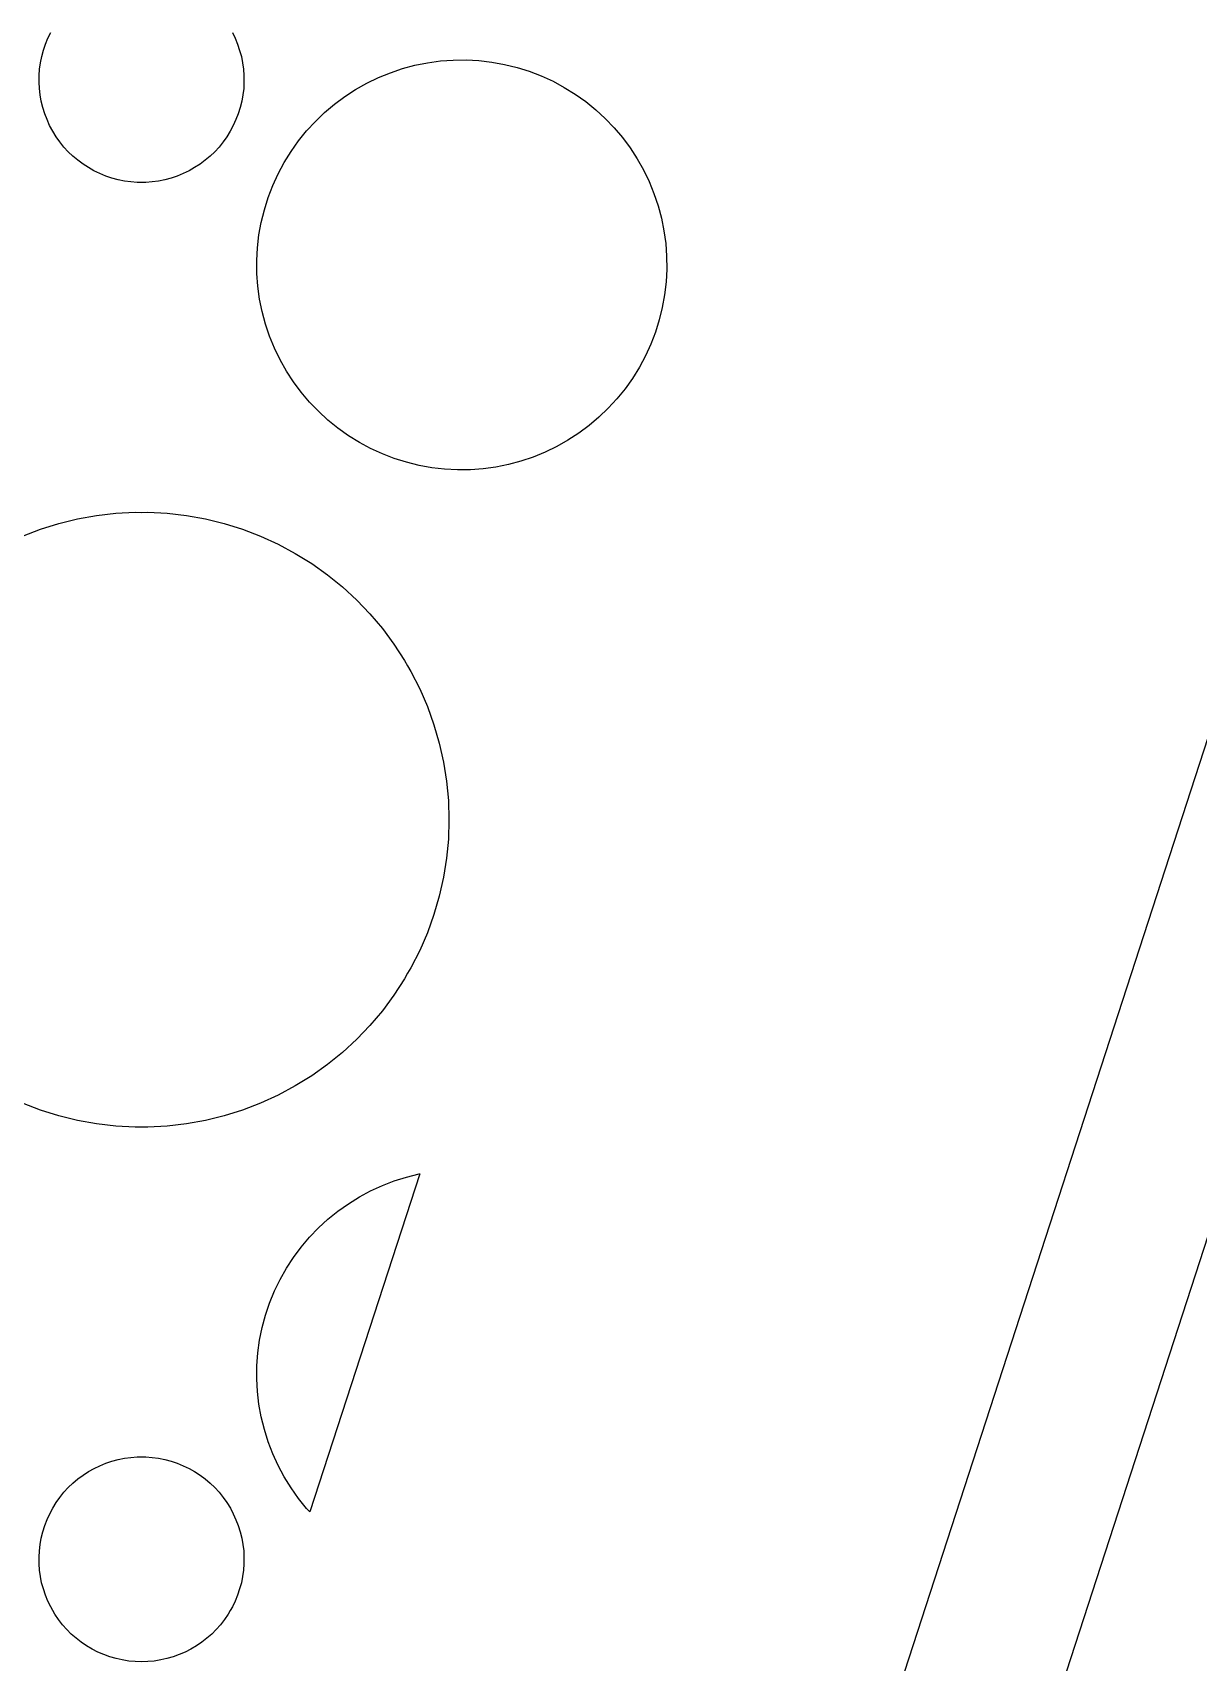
# Model space of a CAD drawing. Header units: metres. Extents: x 20 to 1108, y 20 to 485.
# Drawn here: x 183.53 to 206.28, y 104.48 to 136.28 of the extents above; entities that cross this region are included whole.
import ezdxf

# ---------------------------------------------------------------- set-up
doc = ezdxf.new("R2010")
doc.units = ezdxf.units.M

msp = doc.modelspace()

# ---------------------------------------------------------------- linework, layer by layer
for p, q in [((173.154, 20.0001), (248.154, 250.826)), ((251.309, 250.826), (176.309, 20)), ((183.779, 136.052), (183.827, 136.17)), ((183.827, 136.17), (183.882, 136.283)), ((187.427, 136.283), (187.483, 136.169)), ((187.483, 136.169), (187.529, 136.052)), ((183.682, 135.691), (183.707, 135.815)), ((183.707, 135.815), (183.739, 135.936)), ((183.739, 135.936), (183.779, 136.052)), ((187.529, 136.052), (187.569, 135.934)), ((187.569, 135.934), (187.603, 135.813)), ((187.603, 135.813), (187.627, 135.69)), ((183.655, 135.442), (183.665, 135.566)), ((183.665, 135.566), (183.682, 135.691)), ((187.627, 135.69), (187.644, 135.566)), ((187.644, 135.566), (187.653, 135.442)), ((190.277, 135.402), (190.511, 135.497)), ((190.511, 135.497), (190.749, 135.577)), ((190.749, 135.577), (190.99, 135.643)), ((190.99, 135.643), (191.237, 135.693)), ((191.237, 135.693), (191.487, 135.727)), ((191.487, 135.727), (191.736, 135.744)), ((191.736, 135.744), (191.989, 135.747)), ((191.989, 135.747), (192.239, 135.734)), ((192.239, 135.734), (192.49, 135.705)), ((192.49, 135.705), (192.735, 135.661)), ((192.735, 135.661), (192.982, 135.601)), ((192.982, 135.601), (193.222, 135.526)), ((193.222, 135.526), (193.454, 135.437)), ((183.654, 135.315), (183.655, 135.442)), ((183.661, 135.191), (183.654, 135.315)), ((183.675, 135.066), (183.661, 135.191)), ((187.648, 135.191), (187.634, 135.066)), ((187.654, 135.315), (187.648, 135.191)), ((187.653, 135.442), (187.654, 135.315)), ((189.623, 135.033), (189.833, 135.17)), ((189.833, 135.17), (190.051, 135.292)), ((190.051, 135.292), (190.277, 135.402)), ((193.454, 135.437), (193.685, 135.33)), ((193.685, 135.33), (193.903, 135.212)), ((193.903, 135.212), (194.118, 135.08)), ((183.697, 134.942), (183.675, 135.066)), ((183.728, 134.819), (183.697, 134.942)), ((187.611, 134.942), (187.581, 134.819)), ((187.634, 135.066), (187.611, 134.942)), ((189.228, 134.72), (189.419, 134.882)), ((189.419, 134.882), (189.623, 135.033)), ((194.118, 135.08), (194.322, 134.936)), ((194.322, 134.936), (194.519, 134.776)), ((183.766, 134.698), (183.728, 134.819)), ((183.811, 134.582), (183.766, 134.698)), ((183.862, 134.468), (183.811, 134.582)), ((187.498, 134.582), (187.446, 134.468)), ((187.543, 134.698), (187.498, 134.582)), ((187.581, 134.819), (187.543, 134.698)), ((188.877, 134.362), (189.047, 134.547)), ((189.047, 134.547), (189.228, 134.72)), ((194.519, 134.776), (194.704, 134.607)), ((194.704, 134.607), (194.878, 134.424)), ((183.922, 134.356), (183.862, 134.468)), ((183.989, 134.248), (183.922, 134.356)), ((184.062, 134.148), (183.989, 134.248)), ((187.319, 134.248), (187.247, 134.148)), ((187.387, 134.356), (187.319, 134.248)), ((187.446, 134.468), (187.387, 134.356)), ((188.719, 134.167), (188.877, 134.362)), ((194.878, 134.424), (195.038, 134.234)), ((195.038, 134.234), (195.19, 134.03)), ((184.141, 134.048), (184.062, 134.148)), ((184.225, 133.957), (184.141, 134.048)), ((184.316, 133.87), (184.225, 133.957)), ((187.084, 133.957), (186.993, 133.87)), ((187.168, 134.048), (187.084, 133.957)), ((187.247, 134.148), (187.168, 134.048)), ((188.44, 133.747), (188.573, 133.962)), ((188.573, 133.962), (188.719, 134.167)), ((195.19, 134.03), (195.326, 133.819)), ((184.411, 133.789), (184.316, 133.87)), ((184.513, 133.714), (184.411, 133.789)), ((184.619, 133.646), (184.513, 133.714)), ((184.727, 133.583), (184.619, 133.646)), ((184.84, 133.529), (184.727, 133.583)), ((186.582, 133.583), (186.469, 133.529)), ((186.69, 133.646), (186.582, 133.583)), ((186.796, 133.714), (186.69, 133.646)), ((186.898, 133.789), (186.796, 133.714)), ((186.993, 133.87), (186.898, 133.789)), ((188.321, 133.526), (188.44, 133.747)), ((195.326, 133.819), (195.449, 133.602)), ((195.449, 133.602), (195.56, 133.374)), ((184.958, 133.482), (184.84, 133.529)), ((185.077, 133.442), (184.958, 133.482)), ((185.197, 133.408), (185.077, 133.442)), ((185.32, 133.384), (185.197, 133.408)), ((185.446, 133.367), (185.32, 133.384)), ((185.57, 133.358), (185.446, 133.367)), ((185.738, 133.358), (185.57, 133.358)), ((185.862, 133.367), (185.738, 133.358)), ((185.988, 133.384), (185.862, 133.367)), ((186.111, 133.408), (185.988, 133.384)), ((186.232, 133.442), (186.111, 133.408)), ((186.351, 133.482), (186.232, 133.442)), ((186.469, 133.529), (186.351, 133.482)), ((188.127, 133.065), (188.217, 133.297)), ((188.217, 133.297), (188.321, 133.526)), ((195.56, 133.374), (195.653, 133.143)), ((188.052, 132.824), (188.127, 133.065)), ((195.653, 133.143), (195.734, 132.903)), ((187.991, 132.578), (188.052, 132.824)), ((195.734, 132.903), (195.799, 132.66)), ((195.799, 132.66), (195.849, 132.414)), ((187.918, 132.083), (187.947, 132.332)), ((187.947, 132.332), (187.991, 132.578)), ((195.849, 132.414), (195.883, 132.165)), ((187.904, 131.831), (187.918, 132.083)), ((195.883, 132.165), (195.901, 131.916)), ((187.907, 131.579), (187.904, 131.831)), ((195.904, 131.664), (195.891, 131.414)), ((195.901, 131.916), (195.904, 131.664)), ((187.926, 131.33), (187.907, 131.579)), ((195.891, 131.414), (195.862, 131.165)), ((187.96, 131.081), (187.926, 131.33)), ((188.01, 130.835), (187.96, 131.081)), ((195.862, 131.165), (195.817, 130.917)), ((188.074, 130.592), (188.01, 130.835)), ((195.817, 130.917), (195.757, 130.673)), ((188.155, 130.354), (188.074, 130.592)), ((195.682, 130.432), (195.592, 130.199)), ((195.757, 130.673), (195.682, 130.432)), ((188.249, 130.121), (188.155, 130.354)), ((188.359, 129.895), (188.249, 130.121)), ((195.592, 130.199), (195.488, 129.97)), ((188.483, 129.676), (188.359, 129.895)), ((195.488, 129.97), (195.369, 129.749)), ((188.619, 129.465), (188.483, 129.676)), ((188.771, 129.262), (188.619, 129.465)), ((195.235, 129.533), (195.09, 129.329)), ((195.369, 129.749), (195.235, 129.533)), ((188.931, 129.071), (188.771, 129.262)), ((194.932, 129.133), (194.763, 128.949)), ((195.09, 129.329), (194.932, 129.133)), ((189.105, 128.891), (188.931, 129.071)), ((189.29, 128.719), (189.105, 128.891)), ((194.763, 128.949), (194.581, 128.776)), ((189.486, 128.561), (189.29, 128.719)), ((189.691, 128.415), (189.486, 128.561)), ((194.39, 128.613), (194.187, 128.463)), ((194.581, 128.776), (194.39, 128.613)), ((189.905, 128.283), (189.691, 128.415)), ((190.124, 128.165), (189.905, 128.283)), ((190.355, 128.061), (190.124, 128.165)), ((193.758, 128.203), (193.531, 128.093)), ((193.976, 128.325), (193.758, 128.203)), ((194.187, 128.463), (193.976, 128.325)), ((190.587, 127.97), (190.355, 128.061)), ((190.827, 127.896), (190.587, 127.97)), ((191.073, 127.835), (190.827, 127.896)), ((192.818, 127.854), (192.571, 127.803)), ((193.059, 127.918), (192.818, 127.854)), ((193.298, 127.998), (193.059, 127.918)), ((193.531, 128.093), (193.298, 127.998)), ((191.318, 127.79), (191.073, 127.835)), ((191.569, 127.762), (191.318, 127.79)), ((191.819, 127.748), (191.569, 127.762)), ((192.072, 127.751), (191.819, 127.748)), ((192.321, 127.77), (192.072, 127.751)), ((192.571, 127.803), (192.321, 127.77)), ((184.778, 126.859), (185.153, 126.901)), ((185.153, 126.901), (185.528, 126.92)), ((185.528, 126.92), (185.654, 126.919)), ((185.654, 126.919), (185.78, 126.921)), ((185.78, 126.921), (186.156, 126.901)), ((186.156, 126.901), (186.53, 126.858)), ((183.33, 126.453), (183.681, 126.588)), ((183.681, 126.588), (184.042, 126.701)), ((184.042, 126.701), (184.406, 126.79)), ((184.406, 126.79), (184.778, 126.859)), ((186.53, 126.858), (186.902, 126.79)), ((186.902, 126.79), (187.267, 126.701)), ((187.267, 126.701), (187.628, 126.588)), ((187.628, 126.588), (187.979, 126.453)), ((187.979, 126.453), (188.322, 126.296)), ((188.322, 126.296), (188.653, 126.118)), ((188.653, 126.118), (188.975, 125.919)), ((188.975, 125.919), (189.281, 125.701)), ((189.281, 125.701), (189.575, 125.464)), ((189.575, 125.464), (189.853, 125.208)), ((189.853, 125.208), (190.113, 124.937)), ((190.113, 124.937), (190.356, 124.651)), ((190.356, 124.651), (190.581, 124.346)), ((190.581, 124.346), (190.786, 124.029)), ((190.786, 124.029), (190.848, 123.921)), ((190.848, 123.921), (190.912, 123.813)), ((190.912, 123.813), (191.083, 123.477)), ((191.083, 123.477), (191.233, 123.132)), ((191.233, 123.132), (191.36, 122.776)), ((191.36, 122.776), (191.466, 122.413)), ((191.466, 122.413), (191.548, 122.046)), ((191.548, 122.046), (191.607, 121.673)), ((191.607, 121.673), (191.642, 121.299)), ((191.642, 121.299), (191.654, 120.921)), ((191.654, 120.921), (191.643, 120.545)), ((191.643, 120.545), (191.607, 120.171)), ((191.607, 120.171), (191.548, 119.799)), ((191.548, 119.799), (191.466, 119.432)), ((191.466, 119.432), (191.36, 119.069)), ((191.36, 119.069), (191.233, 118.713)), ((191.233, 118.713), (191.083, 118.369)), ((191.083, 118.369), (190.912, 118.032)), ((190.912, 118.032), (190.848, 117.924)), ((190.786, 117.816), (190.581, 117.499)), ((190.848, 117.924), (190.786, 117.816)), ((190.581, 117.499), (190.356, 117.195)), ((190.356, 117.195), (190.113, 116.908)), ((190.113, 116.908), (189.853, 116.636)), ((189.853, 116.636), (189.575, 116.381)), ((189.281, 116.144), (188.975, 115.925)), ((189.575, 116.381), (189.281, 116.144)), ((188.975, 115.925), (188.653, 115.727)), ((188.322, 115.549), (187.979, 115.393)), ((188.653, 115.727), (188.322, 115.549)), ((183.681, 115.257), (183.33, 115.393)), ((184.042, 115.145), (183.681, 115.257)), ((184.406, 115.054), (184.042, 115.145)), ((187.267, 115.145), (186.902, 115.054)), ((187.628, 115.257), (187.267, 115.145)), ((187.979, 115.393), (187.628, 115.257)), ((184.778, 114.987), (184.406, 115.054)), ((185.152, 114.944), (184.778, 114.987)), ((185.528, 114.924), (185.152, 114.944)), ((185.654, 114.925), (185.528, 114.924)), ((185.78, 114.924), (185.654, 114.925)), ((186.155, 114.944), (185.78, 114.924)), ((186.53, 114.987), (186.155, 114.944)), ((186.902, 115.054), (186.53, 114.987)), ((191.083, 114.012), (188.94, 107.415)), ((190.355, 113.785), (190.587, 113.875)), ((190.587, 113.875), (190.827, 113.949)), ((190.827, 113.949), (191.073, 114.01)), ((191.073, 114.01), (191.083, 114.012)), ((189.691, 113.429), (189.905, 113.563)), ((189.905, 113.563), (190.126, 113.68)), ((190.126, 113.68), (190.355, 113.785)), ((189.29, 113.125), (189.486, 113.284)), ((189.486, 113.284), (189.691, 113.429)), ((188.932, 112.775), (189.106, 112.956)), ((189.106, 112.956), (189.29, 113.125)), ((188.62, 112.38), (188.771, 112.583)), ((188.771, 112.583), (188.932, 112.775)), ((188.483, 112.169), (188.62, 112.38)), ((188.25, 111.726), (188.359, 111.951)), ((188.359, 111.951), (188.483, 112.169)), ((188.155, 111.491), (188.25, 111.726)), ((188.075, 111.254), (188.155, 111.491)), ((187.96, 110.766), (188.01, 111.011)), ((188.01, 111.011), (188.075, 111.254)), ((187.926, 110.516), (187.96, 110.766)), ((187.907, 110.266), (187.926, 110.516)), ((187.905, 110.013), (187.907, 110.266)), ((187.918, 109.763), (187.905, 110.013)), ((187.946, 109.515), (187.918, 109.763)), ((187.991, 109.267), (187.946, 109.515)), ((188.052, 109.023), (187.991, 109.267)), ((188.127, 108.781), (188.052, 109.023)), ((188.217, 108.548), (188.127, 108.781)), ((185.197, 108.437), (185.32, 108.461)), ((185.32, 108.461), (185.446, 108.479)), ((185.446, 108.479), (185.57, 108.487)), ((185.57, 108.487), (185.654, 108.488)), ((185.654, 108.488), (185.738, 108.487)), ((185.738, 108.487), (185.862, 108.479)), ((185.862, 108.479), (185.988, 108.461)), ((185.988, 108.461), (186.111, 108.437)), ((188.32, 108.32), (188.217, 108.548)), ((184.411, 108.057), (184.514, 108.132)), ((184.514, 108.132), (184.619, 108.2)), ((184.619, 108.2), (184.729, 108.262)), ((184.729, 108.262), (184.84, 108.316)), ((184.84, 108.316), (184.958, 108.363)), ((184.958, 108.363), (185.077, 108.404)), ((185.077, 108.404), (185.197, 108.437)), ((186.111, 108.437), (186.232, 108.404)), ((186.232, 108.404), (186.351, 108.363)), ((186.351, 108.363), (186.469, 108.316)), ((186.469, 108.316), (186.582, 108.261)), ((186.582, 108.261), (186.69, 108.2)), ((186.69, 108.2), (186.796, 108.131)), ((186.796, 108.131), (186.898, 108.057)), ((188.439, 108.102), (188.32, 108.32)), ((184.141, 107.797), (184.226, 107.89)), ((184.226, 107.89), (184.316, 107.976)), ((184.316, 107.976), (184.411, 108.057)), ((186.898, 108.057), (186.993, 107.976)), ((186.993, 107.976), (187.084, 107.888)), ((187.084, 107.888), (187.168, 107.797)), ((188.573, 107.882), (188.439, 108.102)), ((188.719, 107.679), (188.573, 107.882)), ((183.921, 107.487), (183.989, 107.596)), ((183.989, 107.596), (184.062, 107.699)), ((184.062, 107.699), (184.141, 107.797)), ((187.168, 107.797), (187.247, 107.698)), ((187.247, 107.698), (187.319, 107.596)), ((187.319, 107.596), (187.388, 107.487)), ((188.877, 107.484), (188.719, 107.679)), ((183.766, 107.148), (183.811, 107.265)), ((183.811, 107.265), (183.863, 107.379)), ((183.863, 107.379), (183.921, 107.487)), ((187.388, 107.487), (187.446, 107.377)), ((187.446, 107.377), (187.498, 107.263)), ((187.498, 107.263), (187.543, 107.148)), ((188.94, 107.415), (188.877, 107.484)), ((183.675, 106.78), (183.697, 106.905)), ((183.697, 106.905), (183.728, 107.027)), ((183.728, 107.027), (183.766, 107.148)), ((187.543, 107.148), (187.581, 107.026)), ((187.581, 107.026), (187.611, 106.904)), ((187.611, 106.904), (187.634, 106.78)), ((183.654, 106.531), (183.661, 106.655)), ((183.661, 106.655), (183.675, 106.78)), ((187.634, 106.78), (187.648, 106.655)), ((187.648, 106.655), (187.654, 106.531)), ((183.655, 106.404), (183.654, 106.531)), ((183.665, 106.28), (183.655, 106.404)), ((183.682, 106.156), (183.665, 106.28)), ((187.644, 106.28), (187.627, 106.156)), ((187.653, 106.404), (187.644, 106.28)), ((187.654, 106.531), (187.653, 106.404)), ((183.706, 106.033), (183.682, 106.156)), ((183.739, 105.911), (183.706, 106.033)), ((183.779, 105.792), (183.739, 105.911)), ((187.569, 105.911), (187.529, 105.792)), ((187.603, 106.033), (187.569, 105.911)), ((187.627, 106.156), (187.603, 106.033)), ((183.826, 105.676), (183.779, 105.792)), ((183.882, 105.563), (183.826, 105.676)), ((187.483, 105.676), (187.427, 105.563)), ((187.529, 105.792), (187.483, 105.676)), ((183.923, 105.489), (183.882, 105.563)), ((183.965, 105.418), (183.923, 105.489)), ((184.036, 105.314), (183.965, 105.418)), ((184.113, 105.213), (184.036, 105.314)), ((187.273, 105.314), (187.195, 105.213)), ((187.344, 105.418), (187.273, 105.314)), ((187.387, 105.489), (187.344, 105.418)), ((187.427, 105.563), (187.387, 105.489)), ((184.195, 105.12), (184.113, 105.213)), ((184.284, 105.031), (184.195, 105.12)), ((184.379, 104.948), (184.284, 105.031)), ((187.025, 105.031), (186.93, 104.948)), ((187.113, 105.12), (187.025, 105.031)), ((187.195, 105.213), (187.113, 105.12)), ((184.478, 104.871), (184.379, 104.948)), ((184.583, 104.799), (184.478, 104.871)), ((184.69, 104.736), (184.583, 104.799)), ((184.802, 104.679), (184.69, 104.736)), ((184.917, 104.629), (184.802, 104.679)), ((186.507, 104.679), (186.392, 104.629)), ((186.619, 104.736), (186.507, 104.679)), ((186.726, 104.799), (186.619, 104.736)), ((186.831, 104.871), (186.726, 104.799)), ((186.93, 104.948), (186.831, 104.871)), ((185.037, 104.587), (184.917, 104.629)), ((185.157, 104.551), (185.037, 104.587)), ((185.278, 104.525), (185.157, 104.551)), ((185.404, 104.505), (185.278, 104.525)), ((185.529, 104.493), (185.404, 104.505)), ((185.654, 104.488), (185.529, 104.493)), ((185.779, 104.493), (185.654, 104.488)), ((185.904, 104.505), (185.779, 104.493)), ((186.03, 104.525), (185.904, 104.505)), ((186.151, 104.551), (186.03, 104.525)), ((186.272, 104.587), (186.151, 104.551)), ((186.392, 104.629), (186.272, 104.587))]:
    msp.add_line(p, q)

doc.saveas('drawing.dxf')
